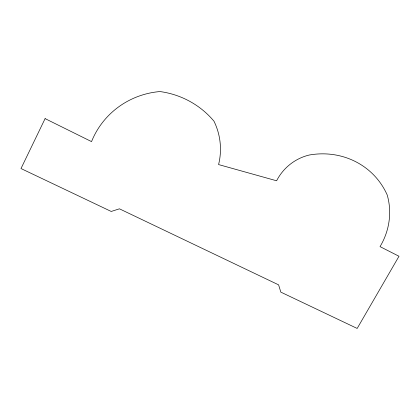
<?xml version="1.0" encoding="UTF-8"?>
<svg xmlns="http://www.w3.org/2000/svg" width="420" height="420" viewBox="0 0 420 420"><rect width="100%" height="100%" fill="white"/><g stroke="black" fill="none" stroke-linecap="round" stroke-linejoin="round"><path stroke-width="0.63" d="M45.103 118.624L21 168.546L111.221 211.459L119.443 208.819L278.596 284.855L280.828 292.131L357.173 328.445L399 256.263L380.032 246.624A66.476 62.853 -40.8 0 0 387.193 194.943A76.283 72.051 -38.4 0 0 309.178 155.038A47.534 45.203 -42.6 0 0 276.612 180.784L218.578 164.566A65.399 64.218 16.6 0 0 213.99 121.212A84 81.911 8.7 0 0 159.931 91.555A81.128 79.485 3.3 0 0 91.539 141.608L45.103 118.624"/></g></svg>
